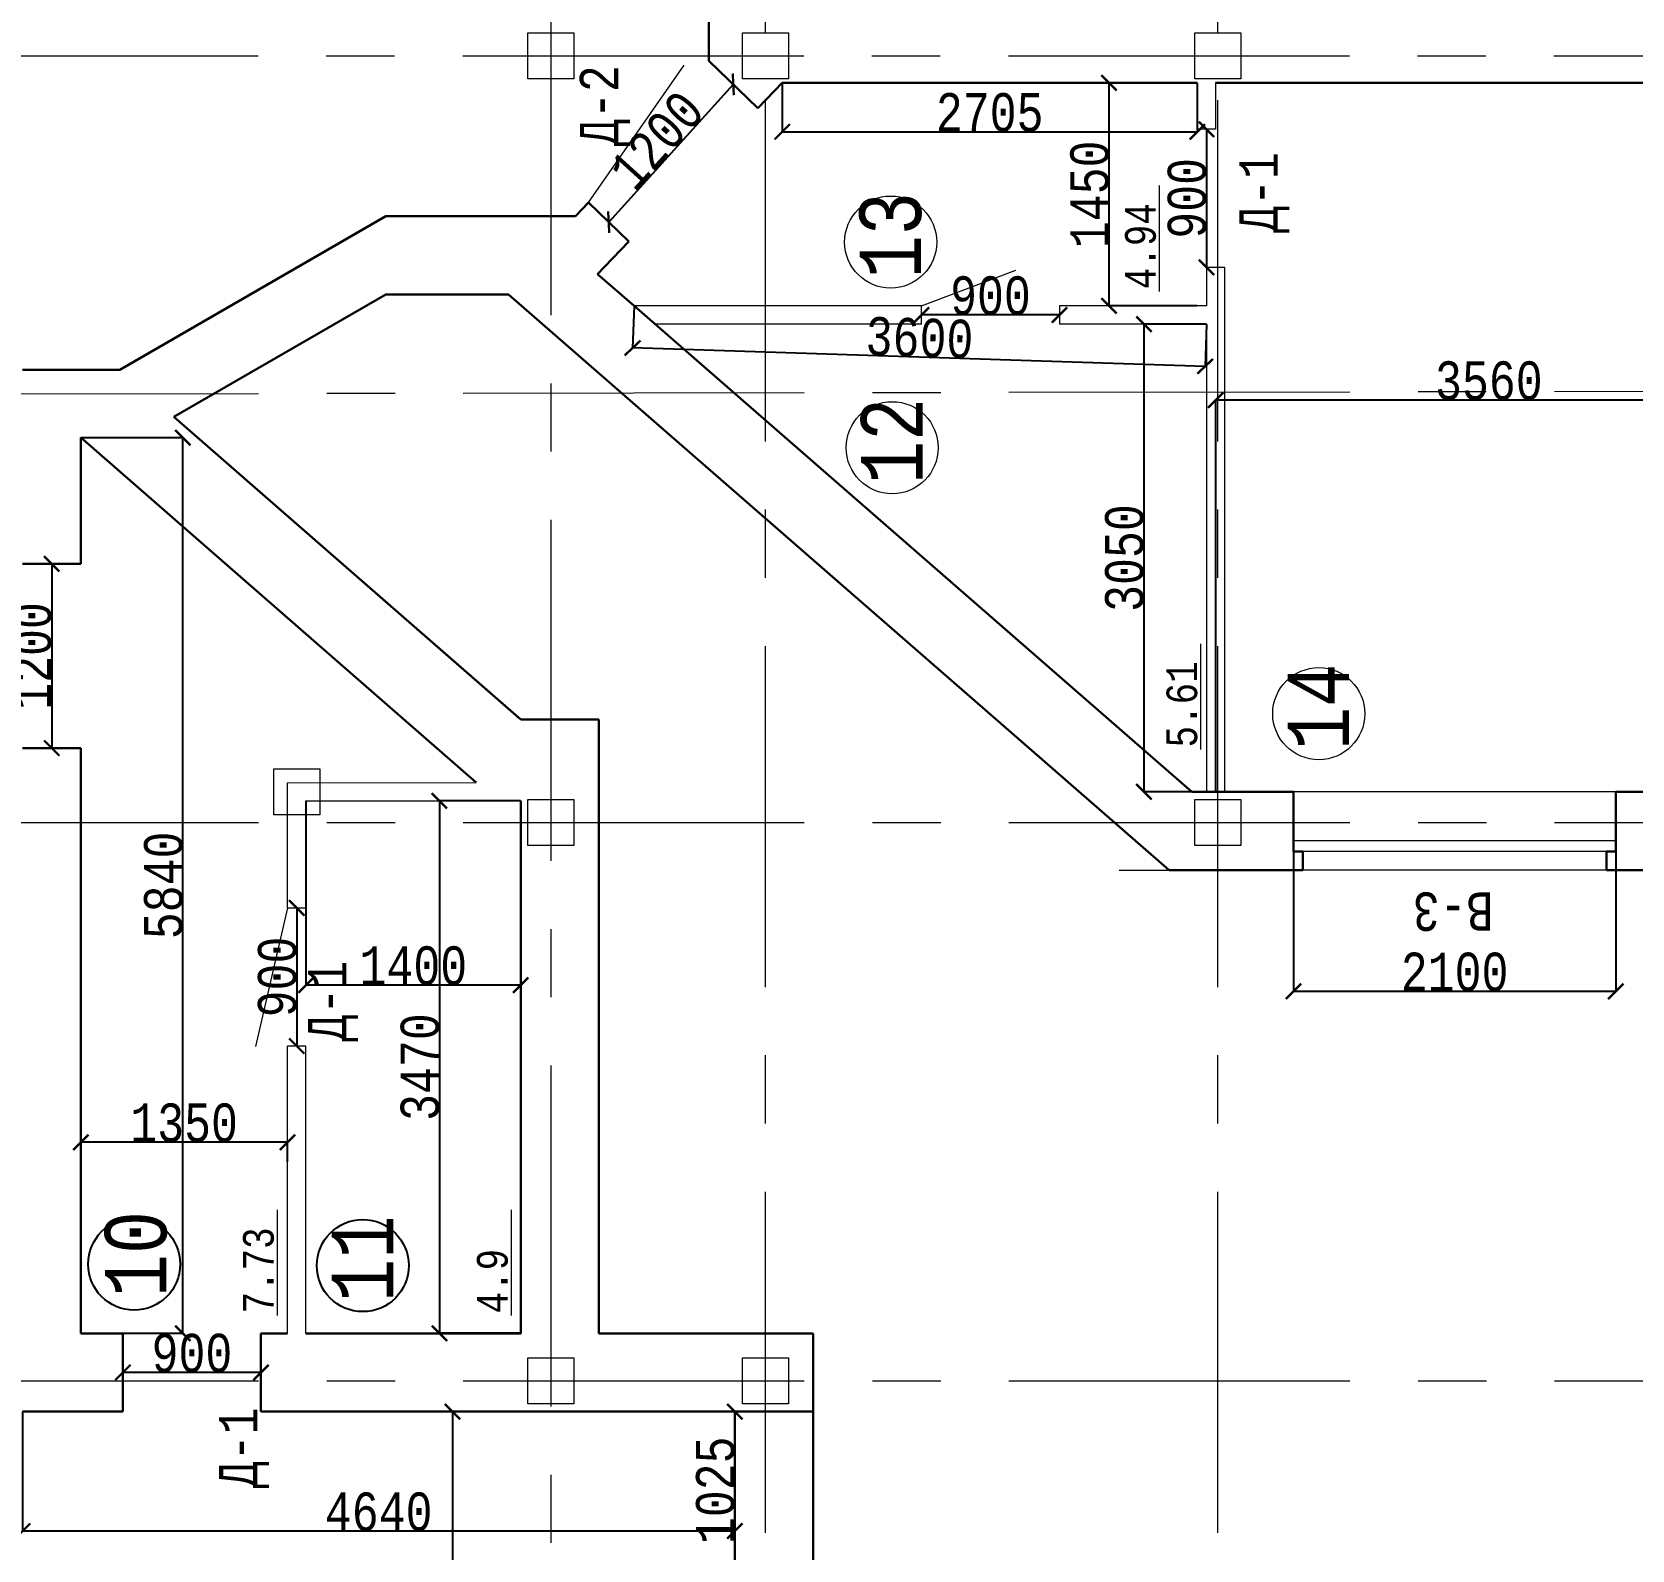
# Model space of a CAD drawing. Header units: millimetres. Extents: x -689206 to 4969298, y -1019800 to 703299.
# Drawn here: x -394218 to -383791, y -451595 to -441703 of the extents above; entities that cross this region are included whole.
import ezdxf

# ---------------------------------------------------------------- set-up
doc = ezdxf.new("R2010")
doc.units = ezdxf.units.MM
doc.linetypes.add('осеваяX2', pattern=[101.6, 63.5, -12.7, 12.7, -12.7])
for name, color, linetype, lineweight in [('несущие', 7, 'Continuous', 30), ('ПЕРЕГОРОДКИ', 252, 'Continuous', 9), ('РАЗМЕРЫ', 7, 'Continuous', 9), ('стены', 7, 'Continuous', 20)]:
    doc.layers.add(name, color=color, linetype=linetype, lineweight=lineweight)
doc.layers.add('четотам', color=7, linetype='Continuous')
doc.styles.add('Аннотативный', font='isocteur.ttf', dxfattribs={"width": 0.7, "height": 250})
doc.dimstyles.new('Аннотативный', dxfattribs={"dimscale": 0, "dimtxt": 250, "dimasz": 100, "dimexe": 1.25, "dimexo": 0.625, "dimtad": 1, "dimdec": 0, "dimtxsty": 'Аннотативный', "dimblk": 'ARCHTICK', "dimcen": 2.5, "dimadec": 0, "dimazin": 0, "dimtfac": 1, "dimtdec": 0, "dimtmove": 0, "dimatfit": 3, "dimfxl": 1, "dimarcsym": 0})

# ---------------------------------------------------------------- blocks, each defined once
blk = doc.blocks.new('_ArchTick')
at = {"color": 0, "linetype": 'ByBlock', "const_width": 0.15}
blk.add_lwpolyline([(-0.5, -0.5), (0.5, 0.5)], dxfattribs=at)
blk = doc.blocks.new('*D3849')
at = {"layer": 'Defpoints', "color": 0, "lineweight": 30, "transparency": 16777216}
for p in [(-386504, -444102), (-386504, -446654), (-382944, -446654)]:
    blk.add_point(p, dxfattribs=at)
at = {"layer": 'стены', "color": 0, "lineweight": -2, "transparency": 16777216}
for p, q in [((-386504, -446653), (-386504, -444101)), ((-382944, -444102), (-386504, -444102)), ((-382944, -446653), (-382944, -444101))]:
    blk.add_line(p, q, dxfattribs=at)
at = {"layer": 'стены', "color": 0, "lineweight": -2, "transparency": 16777216, "xscale": 100, "yscale": 100, "zscale": 100, "rotation": 180}
blk.add_blockref('_ArchTick', (-386504, -444102), dxfattribs=at)
at = {"layer": 'стены', "color": 0, "lineweight": -2, "transparency": 16777216, "xscale": 100, "yscale": 100, "zscale": 100}
blk.add_blockref('_ArchTick', (-382944, -444102), dxfattribs=at)
at = {"layer": 'стены', "color": 0, "lineweight": 5, "transparency": 16777216, "insert": (-384724, -443976), "char_height": 250, "attachment_point": 5, "style": 'Аннотативный'}
blk.add_mtext('3560', dxfattribs=at)
blk = doc.blocks.new('*D3810')
at = {"layer": 'Defpoints', "color": 0, "lineweight": 30, "transparency": 16777216}
for p in [(-388422, -443547), (-388422, -443547), (-387522, -443547)]:
    blk.add_point(p, dxfattribs=at)
at = {"layer": 'стены', "color": 0, "lineweight": -2, "transparency": 16777216}
for p, q in [((-388422, -443547), (-388422, -443546)), ((-387522, -443547), (-388422, -443547)), ((-387522, -443547), (-387522, -443546))]:
    blk.add_line(p, q, dxfattribs=at)
at = {"layer": 'стены', "color": 0, "lineweight": -2, "transparency": 16777216, "xscale": 100, "yscale": 100, "zscale": 100, "rotation": 180}
blk.add_blockref('_ArchTick', (-388422, -443547), dxfattribs=at)
at = {"layer": 'стены', "color": 0, "lineweight": -2, "transparency": 16777216, "xscale": 100, "yscale": 100, "zscale": 100}
blk.add_blockref('_ArchTick', (-387522, -443547), dxfattribs=at)
at = {"layer": 'стены', "color": 0, "lineweight": 5, "transparency": 16777216, "insert": (-387972, -443422), "char_height": 250, "attachment_point": 5, "style": 'Аннотативный'}
blk.add_mtext('900', dxfattribs=at)
blk = doc.blocks.new('*D3812')
at = {"layer": 'Defpoints', "color": 0, "lineweight": 30, "transparency": 16777216}
for p in [(-386564, -442337), (-386564, -443237), (-386564, -443237)]:
    blk.add_point(p, dxfattribs=at)
at = {"layer": 'стены', "color": 0, "lineweight": -2, "transparency": 16777216}
for p, q in [((-386565, -442337), (-386566, -442337)), ((-386564, -442337), (-386564, -443237)), ((-386565, -443237), (-386566, -443237))]:
    blk.add_line(p, q, dxfattribs=at)
at = {"layer": 'стены', "color": 0, "lineweight": -2, "transparency": 16777216, "xscale": 100, "yscale": 100, "zscale": 100}
for p, rotation in [((-386564, -442337), 90), ((-386564, -443237), 270)]:
    blk.add_blockref('_ArchTick', p, dxfattribs=dict(at, rotation=rotation))
at = {"layer": 'стены', "color": 0, "transparency": 16777216, "insert": (-386690, -442787), "char_height": 250, "attachment_point": 5, "rotation": 90, "style": 'Аннотативный'}
blk.add_mtext('900', dxfattribs=at)
blk = doc.blocks.new('*D3858')
at = {"layer": 'Defpoints', "color": 0, "lineweight": 30, "transparency": 16777216}
for p in [(-386564, -443607), (-386972, -446654), (-386564, -446654)]:
    blk.add_point(p, dxfattribs=at)
at = {"layer": 'ПЕРЕГОРОДКИ', "color": 0, "lineweight": -2, "transparency": 16777216}
for p, q in [((-386565, -443607), (-386973, -443607)), ((-386972, -443607), (-386972, -446654)), ((-386565, -446654), (-386973, -446654))]:
    blk.add_line(p, q, dxfattribs=at)
at = {"layer": 'ПЕРЕГОРОДКИ', "color": 0, "lineweight": -2, "transparency": 16777216, "xscale": 100, "yscale": 100, "zscale": 100}
for p, rotation in [((-386972, -443607), 90), ((-386972, -446654), 270)]:
    blk.add_blockref('_ArchTick', p, dxfattribs=dict(at, rotation=rotation))
at = {"layer": 'ПЕРЕГОРОДКИ', "color": 0, "lineweight": 5, "transparency": 16777216, "insert": (-387098, -445131), "char_height": 250, "attachment_point": 5, "rotation": 90, "style": 'Аннотативный'}
blk.add_mtext('3050', dxfattribs=at)
blk = doc.blocks.new('*D3895')
at = {"layer": 'Defpoints', "color": 0, "lineweight": 30, "transparency": 16777216}
for p in [(-390295, -443487), (-386564, -443607), (-390304, -443762)]:
    blk.add_point(p, dxfattribs=at)
at = {"layer": 'ПЕРЕГОРОДКИ', "color": 0, "lineweight": -2, "transparency": 16777216}
for p, q in [((-390295, -443488), (-390304, -443763)), ((-386564, -443608), (-386573, -443883)), ((-386573, -443882), (-390304, -443762))]:
    blk.add_line(p, q, dxfattribs=at)
at = {"layer": 'ПЕРЕГОРОДКИ', "color": 0, "lineweight": -2, "transparency": 16777216, "xscale": 100, "yscale": 100, "zscale": 100}
for p, rotation in [((-390304, -443762), 178.1575405511621), ((-386573, -443882), 358.1575405511621)]:
    blk.add_blockref('_ArchTick', p, dxfattribs=dict(at, rotation=rotation))
at = {"layer": 'ПЕРЕГОРОДКИ', "color": 0, "lineweight": 5, "transparency": 16777216, "insert": (-388434, -443696), "char_height": 250, "attachment_point": 5, "rotation": 358.1575, "style": 'Аннотативный'}
blk.add_mtext('3600', dxfattribs=at)
blk = doc.blocks.new('*D3884')
at = {"layer": 'Defpoints', "color": 0, "linetype": 'ByBlock', "lineweight": 30, "transparency": 16777216}
for p in [(-394280, -450693), (-389638, -450693), (-394280, -451472)]:
    blk.add_point(p, dxfattribs=at)
at = {"layer": 'ПЕРЕГОРОДКИ', "color": 0, "linetype": 'ByBlock', "lineweight": -2, "transparency": 16777216}
for p, q in [((-394280, -450694), (-394280, -451474)), ((-389638, -450694), (-389638, -451474)), ((-389638, -451472), (-394280, -451472))]:
    blk.add_line(p, q, dxfattribs=at)
at = {"layer": 'ПЕРЕГОРОДКИ', "color": 0, "linetype": 'ByBlock', "lineweight": -2, "transparency": 16777216, "xscale": 100, "yscale": 100, "zscale": 100, "rotation": 180}
blk.add_blockref('_ArchTick', (-394280, -451472), dxfattribs=at)
at = {"layer": 'ПЕРЕГОРОДКИ', "color": 0, "linetype": 'ByBlock', "lineweight": -2, "transparency": 16777216, "xscale": 100, "yscale": 100, "zscale": 100}
blk.add_blockref('_ArchTick', (-389638, -451472), dxfattribs=at)
at = {"layer": 'ПЕРЕГОРОДКИ', "color": 0, "linetype": 'ByBlock', "lineweight": 5, "transparency": 16777216, "insert": (-391959, -451347), "char_height": 250, "attachment_point": 5, "style": 'Аннотативный'}
blk.add_mtext('4640', dxfattribs=at)
blk = doc.blocks.new('*D3885')
at = {"layer": 'Defpoints', "color": 0, "linetype": 'ByBlock', "lineweight": 30, "transparency": 16777216}
for p in [(-389638, -450693), (-391478, -454693), (-389638, -454693)]:
    blk.add_point(p, dxfattribs=at)
at = {"layer": 'ПЕРЕГОРОДКИ', "color": 0, "linetype": 'ByBlock', "lineweight": -2, "transparency": 16777216}
for p, q in [((-389639, -450693), (-391479, -450693)), ((-391478, -450693), (-391478, -454693)), ((-389639, -454693), (-391479, -454693))]:
    blk.add_line(p, q, dxfattribs=at)
at = {"layer": 'ПЕРЕГОРОДКИ', "color": 0, "linetype": 'ByBlock', "lineweight": -2, "transparency": 16777216, "xscale": 100, "yscale": 100, "zscale": 100}
for p, rotation in [((-391478, -450693), 90), ((-391478, -454693), 270)]:
    blk.add_blockref('_ArchTick', p, dxfattribs=dict(at, rotation=rotation))
at = {"layer": 'ПЕРЕГОРОДКИ', "color": 0, "linetype": 'ByBlock', "lineweight": 5, "transparency": 16777216, "insert": (-391604, -452693), "char_height": 250, "attachment_point": 5, "rotation": 90, "style": 'Аннотативный'}
blk.add_mtext('4000', dxfattribs=at)
blk = doc.blocks.new('*D3866')
at = {"layer": 'Defpoints', "color": 0, "linetype": 'ByBlock', "lineweight": 30, "transparency": 16777216}
for p in [(-385997, -446654), (-383897, -446654), (-385997, -447955)]:
    blk.add_point(p, dxfattribs=at)
at = {"layer": 'РАЗМЕРЫ', "color": 0, "linetype": 'ByBlock', "lineweight": -2, "transparency": 16777216}
for p, q in [((-385997, -446655), (-385997, -447956)), ((-383897, -446655), (-383897, -447956)), ((-383897, -447955), (-385997, -447955))]:
    blk.add_line(p, q, dxfattribs=at)
at = {"layer": 'РАЗМЕРЫ', "color": 0, "linetype": 'ByBlock', "lineweight": -2, "transparency": 16777216, "xscale": 100, "yscale": 100, "zscale": 100, "rotation": 180}
blk.add_blockref('_ArchTick', (-385997, -447955), dxfattribs=at)
at = {"layer": 'РАЗМЕРЫ', "color": 0, "linetype": 'ByBlock', "lineweight": -2, "transparency": 16777216, "xscale": 100, "yscale": 100, "zscale": 100}
blk.add_blockref('_ArchTick', (-383897, -447955), dxfattribs=at)
at = {"layer": 'РАЗМЕРЫ', "color": 0, "linetype": 'ByBlock', "lineweight": 5, "transparency": 16777216, "insert": (-384947, -447829), "char_height": 250, "attachment_point": 5, "style": 'Аннотативный'}
blk.add_mtext('2100', dxfattribs=at)
blk = doc.blocks.new('*D3901')
at = {"layer": 'Defpoints', "color": 0, "linetype": 'ByBlock', "lineweight": 30, "transparency": 16777216}
for p in [(-391033, -446713), (-391563, -450183), (-391033, -450183)]:
    blk.add_point(p, dxfattribs=at)
at = {"layer": 'РАЗМЕРЫ', "color": 0, "linetype": 'ByBlock', "lineweight": -2, "transparency": 16777216}
for p, q in [((-391034, -446713), (-391565, -446713)), ((-391563, -446713), (-391563, -450183)), ((-391034, -450183), (-391565, -450183))]:
    blk.add_line(p, q, dxfattribs=at)
at = {"layer": 'РАЗМЕРЫ', "color": 0, "linetype": 'ByBlock', "lineweight": -2, "transparency": 16777216, "xscale": 100, "yscale": 100, "zscale": 100}
for p, rotation in [((-391563, -446713), 90), ((-391563, -450183), 270)]:
    blk.add_blockref('_ArchTick', p, dxfattribs=dict(at, rotation=rotation))
at = {"layer": 'РАЗМЕРЫ', "color": 0, "linetype": 'ByBlock', "lineweight": 5, "transparency": 16777216, "insert": (-391689, -448448), "char_height": 250, "attachment_point": 5, "rotation": 90, "style": 'Аннотативный'}
blk.add_mtext('3470', dxfattribs=at)
blk = doc.blocks.new('*D3906')
at = {"layer": 'Defpoints', "color": 0, "linetype": 'ByBlock', "lineweight": 30, "transparency": 16777216}
for p in [(-393900, -444346), (-393235, -444346), (-393900, -450183)]:
    blk.add_point(p, dxfattribs=at)
at = {"layer": 'РАЗМЕРЫ', "color": 0, "linetype": 'ByBlock', "lineweight": -2, "transparency": 16777216}
for p, q in [((-393900, -444346), (-393234, -444346)), ((-393235, -450183), (-393235, -444346)), ((-393900, -450183), (-393234, -450183))]:
    blk.add_line(p, q, dxfattribs=at)
at = {"layer": 'РАЗМЕРЫ', "color": 0, "linetype": 'ByBlock', "lineweight": -2, "transparency": 16777216, "xscale": 100, "yscale": 100, "zscale": 100}
for p, rotation in [((-393235, -444346), 90), ((-393235, -450183), 270)]:
    blk.add_blockref('_ArchTick', p, dxfattribs=dict(at, rotation=rotation))
at = {"layer": 'РАЗМЕРЫ', "color": 0, "linetype": 'ByBlock', "lineweight": 5, "transparency": 16777216, "insert": (-393361, -447264), "char_height": 250, "attachment_point": 5, "rotation": 90, "style": 'Аннотативный'}
blk.add_mtext('5840', dxfattribs=at)
blk = doc.blocks.new('*D3907')
at = {"layer": 'Defpoints', "color": 0, "linetype": 'ByBlock', "lineweight": 30, "transparency": 16777216}
for p in [(-393900, -448938), (-393900, -449067), (-392553, -449067)]:
    blk.add_point(p, dxfattribs=at)
at = {"layer": 'РАЗМЕРЫ', "color": 0, "linetype": 'ByBlock', "lineweight": -2, "transparency": 16777216}
for p, q in [((-393900, -449066), (-393900, -448937)), ((-392553, -448938), (-393900, -448938)), ((-392553, -449066), (-392553, -448937))]:
    blk.add_line(p, q, dxfattribs=at)
at = {"layer": 'РАЗМЕРЫ', "color": 0, "linetype": 'ByBlock', "lineweight": -2, "transparency": 16777216, "xscale": 100, "yscale": 100, "zscale": 100, "rotation": 180}
blk.add_blockref('_ArchTick', (-393900, -448938), dxfattribs=at)
at = {"layer": 'РАЗМЕРЫ', "color": 0, "linetype": 'ByBlock', "lineweight": -2, "transparency": 16777216, "xscale": 100, "yscale": 100, "zscale": 100}
blk.add_blockref('_ArchTick', (-392553, -448938), dxfattribs=at)
at = {"layer": 'РАЗМЕРЫ', "color": 0, "linetype": 'ByBlock', "lineweight": 5, "transparency": 16777216, "insert": (-393227, -448812), "char_height": 250, "attachment_point": 5, "style": 'Аннотативный'}
blk.add_mtext('1350', dxfattribs=at)
blk = doc.blocks.new('*D3934')
at = {"layer": 'Defpoints', "color": 0, "linetype": 'ByBlock', "lineweight": 30, "transparency": 16777216}
for p in [(-389648, -442044), (-390460, -442942), (-390460, -442942)]:
    blk.add_point(p, dxfattribs=at)
at = {"layer": 'РАЗМЕРЫ', "color": 0, "linetype": 'ByBlock', "lineweight": -2, "transparency": 16777216}
for p, q in [((-389648, -442044), (-390460, -442942)), ((-389648, -442045), (-389647, -442045)), ((-390460, -442941), (-390461, -442941))]:
    blk.add_line(p, q, dxfattribs=at)
at = {"layer": 'РАЗМЕРЫ', "color": 0, "linetype": 'ByBlock', "lineweight": -2, "transparency": 16777216, "xscale": 100, "yscale": 100, "zscale": 100}
for p, rotation in [((-389648, -442044), 47.88044566210075), ((-390460, -442942), 227.8804456621008)]:
    blk.add_blockref('_ArchTick', p, dxfattribs=dict(at, rotation=rotation))
at = {"layer": 'РАЗМЕРЫ', "color": 0, "linetype": 'ByBlock', "lineweight": 5, "transparency": 16777216, "insert": (-390147, -442409), "char_height": 250, "attachment_point": 5, "rotation": 47.8804, "style": 'Аннотативный'}
blk.add_mtext('1200', dxfattribs=at)
blk = doc.blocks.new('*D3937')
at = {"layer": 'Defpoints', "color": 0, "linetype": 'ByBlock', "lineweight": 30, "transparency": 16777216}
for p in [(-394090, -445169), (-394090, -446369), (-394090, -446369)]:
    blk.add_point(p, dxfattribs=at)
at = {"layer": 'РАЗМЕРЫ', "color": 0, "linetype": 'ByBlock', "lineweight": -2, "transparency": 16777216}
for p, q in [((-394091, -445169), (-394092, -445169)), ((-394090, -445169), (-394090, -446369)), ((-394091, -446369), (-394092, -446369))]:
    blk.add_line(p, q, dxfattribs=at)
at = {"layer": 'РАЗМЕРЫ', "color": 0, "linetype": 'ByBlock', "lineweight": -2, "transparency": 16777216, "xscale": 100, "yscale": 100, "zscale": 100}
for p, rotation in [((-394090, -445169), 90), ((-394090, -446369), 270)]:
    blk.add_blockref('_ArchTick', p, dxfattribs=dict(at, rotation=rotation))
at = {"layer": 'РАЗМЕРЫ', "color": 0, "linetype": 'ByBlock', "lineweight": 5, "transparency": 16777216, "insert": (-394216, -445769), "char_height": 250, "attachment_point": 5, "rotation": 90, "style": 'Аннотативный'}
blk.add_mtext('1200', dxfattribs=at)
blk = doc.blocks.new('*D3975')
at = {"layer": 'Defpoints', "color": 0, "linetype": 'ByBlock', "lineweight": 30, "transparency": 16777216}
for p in [(-392433, -446713), (-391033, -446713), (-392433, -447914)]:
    blk.add_point(p, dxfattribs=at)
at = {"layer": 'РАЗМЕРЫ', "color": 0, "linetype": 'ByBlock', "lineweight": -2, "transparency": 16777216}
for p, q in [((-392433, -446714), (-392433, -447915)), ((-391033, -446714), (-391033, -447915)), ((-391033, -447914), (-392433, -447914))]:
    blk.add_line(p, q, dxfattribs=at)
at = {"layer": 'РАЗМЕРЫ', "color": 0, "linetype": 'ByBlock', "lineweight": -2, "transparency": 16777216, "xscale": 100, "yscale": 100, "zscale": 100, "rotation": 180}
blk.add_blockref('_ArchTick', (-392433, -447914), dxfattribs=at)
at = {"layer": 'РАЗМЕРЫ', "color": 0, "linetype": 'ByBlock', "lineweight": -2, "transparency": 16777216, "xscale": 100, "yscale": 100, "zscale": 100}
blk.add_blockref('_ArchTick', (-391033, -447914), dxfattribs=at)
at = {"layer": 'РАЗМЕРЫ', "color": 0, "linetype": 'ByBlock', "lineweight": 5, "transparency": 16777216, "insert": (-391733, -447788), "char_height": 250, "attachment_point": 5, "style": 'Аннотативный'}
blk.add_mtext('1400', dxfattribs=at)
blk = doc.blocks.new('*D3976')
at = {"layer": 'Defpoints', "color": 0, "linetype": 'ByBlock', "lineweight": 30, "transparency": 16777216}
for p in [(-392490, -447411), (-392493, -448311), (-392493, -448311)]:
    blk.add_point(p, dxfattribs=at)
at = {"layer": 'РАЗМЕРЫ', "color": 0, "linetype": 'ByBlock', "lineweight": -2, "transparency": 16777216}
for p, q in [((-392491, -447411), (-392494, -447411)), ((-392493, -447411), (-392493, -448311)), ((-392494, -448311), (-392494, -448311))]:
    blk.add_line(p, q, dxfattribs=at)
at = {"layer": 'РАЗМЕРЫ', "color": 0, "linetype": 'ByBlock', "lineweight": -2, "transparency": 16777216, "xscale": 100, "yscale": 100, "zscale": 100}
for p, rotation in [((-392493, -447411), 90), ((-392493, -448311), 270)]:
    blk.add_blockref('_ArchTick', p, dxfattribs=dict(at, rotation=rotation))
at = {"layer": 'РАЗМЕРЫ', "color": 0, "linetype": 'ByBlock', "lineweight": 5, "transparency": 16777216, "insert": (-392619, -447861), "char_height": 250, "attachment_point": 5, "rotation": 90, "style": 'Аннотативный'}
blk.add_mtext('900', dxfattribs=at)
blk = doc.blocks.new('*D3979')
at = {"layer": 'Defpoints', "color": 0, "linetype": 'ByBlock', "lineweight": 30, "transparency": 16777216}
for p in [(-393626, -450438), (-393626, -450438), (-392726, -450438)]:
    blk.add_point(p, dxfattribs=at)
at = {"layer": 'РАЗМЕРЫ', "color": 0, "linetype": 'ByBlock', "lineweight": -2, "transparency": 16777216}
for p, q in [((-393626, -450438), (-393626, -450437)), ((-392726, -450438), (-393626, -450438)), ((-392726, -450438), (-392726, -450437))]:
    blk.add_line(p, q, dxfattribs=at)
at = {"layer": 'РАЗМЕРЫ', "color": 0, "linetype": 'ByBlock', "lineweight": -2, "transparency": 16777216, "xscale": 100, "yscale": 100, "zscale": 100, "rotation": 180}
blk.add_blockref('_ArchTick', (-393626, -450438), dxfattribs=at)
at = {"layer": 'РАЗМЕРЫ', "color": 0, "linetype": 'ByBlock', "lineweight": -2, "transparency": 16777216, "xscale": 100, "yscale": 100, "zscale": 100}
blk.add_blockref('_ArchTick', (-392726, -450438), dxfattribs=at)
at = {"layer": 'РАЗМЕРЫ', "color": 0, "linetype": 'ByBlock', "lineweight": 5, "transparency": 16777216, "insert": (-393176, -450313), "char_height": 250, "attachment_point": 5, "style": 'Аннотативный'}
blk.add_mtext('900', dxfattribs=at)
blk = doc.blocks.new('*D3981')
at = {"layer": 'Defpoints', "color": 0, "linetype": 'ByBlock', "lineweight": 30, "transparency": 16777216}
for p in [(-389329, -442034), (-386624, -442034), (-386624, -442353)]:
    blk.add_point(p, dxfattribs=at)
at = {"layer": 'РАЗМЕРЫ', "color": 0, "linetype": 'ByBlock', "lineweight": -2, "transparency": 16777216}
for p, q in [((-389329, -442034), (-389329, -442355)), ((-386624, -442034), (-386624, -442355)), ((-389329, -442353), (-386624, -442353))]:
    blk.add_line(p, q, dxfattribs=at)
at = {"layer": 'РАЗМЕРЫ', "color": 0, "linetype": 'ByBlock', "lineweight": -2, "transparency": 16777216, "xscale": 100, "yscale": 100, "zscale": 100, "rotation": 180}
blk.add_blockref('_ArchTick', (-389329, -442353), dxfattribs=at)
at = {"layer": 'РАЗМЕРЫ', "color": 0, "linetype": 'ByBlock', "lineweight": -2, "transparency": 16777216, "xscale": 100, "yscale": 100, "zscale": 100}
blk.add_blockref('_ArchTick', (-386624, -442353), dxfattribs=at)
at = {"layer": 'РАЗМЕРЫ', "color": 0, "linetype": 'ByBlock', "lineweight": 5, "transparency": 16777216, "insert": (-387977, -442228), "char_height": 250, "attachment_point": 5, "style": 'Аннотативный'}
blk.add_mtext('2705', dxfattribs=at)
blk = doc.blocks.new('*D3982')
at = {"layer": 'Defpoints', "color": 0, "linetype": 'ByBlock', "lineweight": 30, "transparency": 16777216}
for p in [(-386624, -442034), (-387200, -443487), (-386624, -443487)]:
    blk.add_point(p, dxfattribs=at)
at = {"layer": 'РАЗМЕРЫ', "color": 0, "linetype": 'ByBlock', "lineweight": -2, "transparency": 16777216}
for p, q in [((-386625, -442034), (-387201, -442034)), ((-387200, -442034), (-387200, -443487)), ((-386625, -443487), (-387201, -443487))]:
    blk.add_line(p, q, dxfattribs=at)
at = {"layer": 'РАЗМЕРЫ', "color": 0, "linetype": 'ByBlock', "lineweight": -2, "transparency": 16777216, "xscale": 100, "yscale": 100, "zscale": 100}
for p, rotation in [((-387200, -442034), 90), ((-387200, -443487), 270)]:
    blk.add_blockref('_ArchTick', p, dxfattribs=dict(at, rotation=rotation))
at = {"layer": 'РАЗМЕРЫ', "color": 0, "linetype": 'ByBlock', "lineweight": 5, "transparency": 16777216, "insert": (-387325, -442761), "char_height": 250, "attachment_point": 5, "rotation": 90, "style": 'Аннотативный'}
blk.add_mtext('1450', dxfattribs=at)
blk = doc.blocks.new('*D4011')
at = {"layer": 'Defpoints', "color": 0, "lineweight": 30, "ltscale": 35, "transparency": 16777216}
for p in [(-389638, -450693), (-389638, -450693), (-389638, -451718)]:
    blk.add_point(p, dxfattribs=at)
at = {"layer": 'РАЗМЕРЫ', "color": 0, "lineweight": -2, "ltscale": 35, "transparency": 16777216}
for p, q in [((-389639, -450693), (-389640, -450693)), ((-389638, -451718), (-389638, -450693)), ((-389639, -451718), (-389640, -451718))]:
    blk.add_line(p, q, dxfattribs=at)
at = {"layer": 'РАЗМЕРЫ', "color": 0, "lineweight": -2, "ltscale": 35, "transparency": 16777216, "xscale": 100, "yscale": 100, "zscale": 100}
for p, rotation in [((-389638, -450693), 90), ((-389638, -451718), 270)]:
    blk.add_blockref('_ArchTick', p, dxfattribs=dict(at, rotation=rotation))
at = {"layer": 'РАЗМЕРЫ', "color": 0, "lineweight": 30, "ltscale": 35, "transparency": 16777216, "insert": (-389764, -451206), "char_height": 250, "attachment_point": 5, "rotation": 90, "style": 'Аннотативный'}
blk.add_mtext('1025', dxfattribs=at)

msp = doc.modelspace()

# ---------------------------------------------------------------- linework, layer by layer
at = {"layer": 'несущие', "color": 0}
for p, q in [((-385996.5, -446653.9), (-386624.4, -446653.9)), ((-383896.5, -446653.9), (-382943.9, -446653.9))]:
    msp.add_line(p, q, dxfattribs=at)
at = {"layer": 'несущие', "color": 18, "linetype": 'ByBlock', "lineweight": 30, "true_color": 0x000000}
for p, q in [((-385996.5, -447043.9), (-385996.5, -446653.9)), ((-383896.5, -446653.9), (-383896.5, -447043.9)), ((-385996.5, -447043.9), (-385936.5, -447043.9)), ((-385936.5, -447043.9), (-385936.5, -447163.9)), ((-383896.5, -447043.9), (-383956.5, -447043.9)), ((-383956.5, -447043.9), (-383956.5, -447163.9))]:
    msp.add_line(p, q, dxfattribs=at)
at = {"layer": 'несущие', "color": 18, "linetype": 'ByBlock', "lineweight": 9, "true_color": 0x000000}
for p, q in [((-383896.5, -446653.9), (-385996.5, -446653.9)), ((-383896.5, -446973.9), (-385996.5, -446973.9)), ((-383956.5, -447043.9), (-385936.5, -447043.9))]:
    msp.add_line(p, q, dxfattribs=at)
at = {"layer": 'несущие', "color": 18, "linetype": 'ByBlock', "lineweight": 13, "true_color": 0x000000}
msp.add_line((-383896.5, -447043.9), (-383896.5, -446973.9), dxfattribs=at)
at = {"layer": 'ПЕРЕГОРОДКИ', "color": 0}
for p, q in [((-386444.4, -443237.1), (-386564.4, -443237.1)), ((-386504.4, -446653.9), (-386444.4, -446653.9))]:
    msp.add_line(p, q, dxfattribs=at)
at = {"layer": 'ПЕРЕГОРОДКИ', "color": 0, "lineweight": 13}
for p, q in [((-386564.4, -443237.1), (-386564.4, -443487.2)), ((-386444.4, -446653.9), (-386444.4, -443237.1)), ((-386564.4, -443607.2), (-386564.4, -446653.9))]:
    msp.add_line(p, q, dxfattribs=at)
at = {"layer": 'РАЗМЕРЫ', "linetype": 'осеваяX2', "lineweight": 5, "ltscale": 35}
for p, q in [((-390837.7, -398653.9), (-390837.7, -465706.6)), ((-419859.4, -441857.8), (-370018.1, -441857.8)), ((-419855.8, -444101.8), (-370018.1, -444021.8)), ((-419855.8, -450493.2), (-370018.1, -450493.2))]:
    msp.add_line(p, q, dxfattribs=at)
at = {"layer": 'РАЗМЕРЫ', "linetype": 'ByBlock', "lineweight": 30}
for p, q in [((-389808.4, -441889.9), (-389808.4, -441534.9)), ((-389808.4, -441889.9), (-389488.4, -442198.9)), ((-389488.4, -442198.9), (-389328.9, -442033.9)), ((-390677.1, -442903.9), (-390591.2, -442815)), ((-390591.2, -442815), (-390328.5, -443068.8)), ((-390487.1, -443233), (-390328.5, -443068.8)), ((-390487.1, -443233), (-390532.6, -443280.1)), ((-393645.4, -443903.9), (-394280.4, -443903.9)), ((-394280.4, -445168.9), (-393900.4, -445168.9)), ((-393900.4, -446368.9), (-394280.4, -446368.9)), ((-393626.2, -450693.2), (-393626.2, -450183.2)), ((-392553.2, -450183.2), (-392726.2, -450183.2)), ((-392726.2, -450183.2), (-392726.2, -450693.2))]:
    msp.add_line(p, q, dxfattribs=at)
at = {"layer": 'РАЗМЕРЫ', "linetype": 'ByBlock', "lineweight": 9, "ltscale": 35}
msp.add_line((-389808.4, -441869.8), (-389808.4, -441889.9), dxfattribs=at)
at = {"layer": 'РАЗМЕРЫ', "linetype": 'ByBlock', "lineweight": 9}
for p, q in [((-390591.2, -442815), (-389967.2, -441919.7)), ((-392553.2, -447411.4), (-392761, -448314.4))]:
    msp.add_line(p, q, dxfattribs=at)
at = {"layer": 'РАЗМЕРЫ', "lineweight": 5}
for p, q in [((-386870.6, -443393.4), (-386870.6, -442704.1)), ((-386600.8, -446379.4), (-386600.8, -445690.2))]:
    msp.add_line(p, q, dxfattribs=at)
at = {"layer": 'РАЗМЕРЫ', "linetype": 'ByBlock', "lineweight": 20}
for p, q in [((-392553.2, -446595.9), (-391323.8, -446593.9)), ((-392553.2, -447411.4), (-392553.2, -446595.9)), ((-392433.2, -447411.4), (-392433.2, -446713.2)), ((-392433.2, -446713.2), (-391033.2, -446713.2)), ((-392553.2, -447411.4), (-392553.2, -446886.7)), ((-392433.2, -447411.4), (-392433.2, -446886.7)), ((-392553.2, -447411.4), (-392433.2, -447411.4)), ((-392553.2, -450183.2), (-392553.2, -448311.4)), ((-392553.2, -450183.2), (-392553.2, -448311.4)), ((-392433.2, -448311.4), (-392553.2, -448311.4)), ((-392433.2, -450183.2), (-392433.2, -448311.4)), ((-392433.2, -450183.2), (-392433.2, -448311.4)), ((-391033.2, -450183.2), (-392433.2, -450183.2))]:
    msp.add_line(p, q, dxfattribs=at)
at = {"layer": 'РАЗМЕРЫ'}
for p, q in [((-392618.8, -450068), (-392618.8, -449378.7)), ((-391094.3, -450068), (-391094.3, -449378.7))]:
    msp.add_line(p, q, dxfattribs=at)
at = {"layer": 'РАЗМЕРЫ', "color": 1, "lineweight": 30, "ltscale": 35}
msp.add_line((-389638.4, -450693.2), (-389128.4, -450693.2), dxfattribs=at)
at = {"layer": 'стены', "linetype": 'осеваяX2', "lineweight": 5, "ltscale": 35}
for p, q in [((-389438.4, -465706.6), (-389438.4, -398653.9)), ((-386490.4, -465706.6), (-386490.4, -398653.9)), ((-419855.8, -446853.9), (-370018.1, -446853.9))]:
    msp.add_line(p, q, dxfattribs=at)
at = {"layer": 'стены', "lineweight": 30}
for p, q in [((-386624.4, -442033.9), (-389328.9, -442033.9)), ((-386238.4, -442033.9), (-386504.4, -442033.9)), ((-386238.4, -442033.9), (-382943.9, -442033.9)), ((-390677.1, -442903.9), (-390591.2, -442815)), ((-393645.4, -443903.9), (-391913.4, -442903.9)), ((-391913.4, -442903.9), (-391113.4, -442903.9)), ((-391113.4, -442903.9), (-390677.1, -442903.9)), ((-390294.8, -443487.2), (-390532.6, -443280.1)), ((-391913.4, -443413.9), (-393293.7, -444210.8)), ((-391113.4, -443413.9), (-391913.4, -443413.9)), ((-386807.9, -447163.9), (-391113.4, -443413.9)), ((-386659, -446653.9), (-390294.8, -443487.2)), ((-393900.4, -443903.9), (-394280.4, -443903.9)), ((-393900.4, -443903.9), (-393645.4, -443903.9)), ((-393293.7, -444210.8), (-391044.3, -446173.6)), ((-393293.7, -444210.8), (-391033.2, -446183.2)), ((-393900.4, -444345.6), (-391323.8, -446593.9)), ((-393900.4, -444345.6), (-393900.4, -445168.9)), ((-391033.2, -446183.2), (-390523.2, -446183.2)), ((-390523.2, -446183.2), (-390523.2, -450183.2)), ((-393900.4, -446368.9), (-393900.4, -450183.2)), ((-386659, -446653.9), (-386624.4, -446653.9)), ((-391033.2, -450183.2), (-391033.2, -446713.2)), ((-386807.9, -447163.9), (-385936.5, -447163.9)), ((-383956.5, -447163.9), (-382700.9, -447163.9)), ((-393626.2, -450183.2), (-393900.4, -450183.2)), ((-392553.2, -450183.2), (-392726.2, -450183.2)), ((-391033.2, -450183.2), (-392433.2, -450183.2)), ((-389128.4, -450183.2), (-390523.2, -450183.2)), ((-389128.4, -451777.8), (-389128.4, -450183.2)), ((-394280.4, -450693.2), (-393626.2, -450693.2)), ((-392726.2, -450693.2), (-389638.4, -450693.2)), ((-389638.4, -450693.2), (-389638.4, -451717.8))]:
    msp.add_line(p, q, dxfattribs=at)
at = {"layer": 'стены'}
for p, q in [((-389328.9, -442033.9), (-387662.9, -442033.9)), ((-386624.4, -442033.9), (-386624.4, -442337.1)), ((-386624.4, -442033.9), (-386624.4, -442337.1)), ((-386504.4, -442033.9), (-386504.4, -442337.1)), ((-384558.4, -442033.9), (-384678.4, -442033.9)), ((-391913.4, -442903.9), (-392779.4, -443403.9)), ((-391913.4, -442903.9), (-391113.4, -442903.9)), ((-391913.4, -442903.9), (-391113.4, -442903.9)), ((-391113.4, -442903.9), (-390677.1, -442903.9)), ((-391113.4, -442903.9), (-390677.1, -442903.9)), ((-388422.2, -443487.2), (-387805.9, -443255.3)), ((-391913.4, -443413.9), (-392779.4, -443913.9)), ((-391113.4, -443413.9), (-391913.4, -443413.9)), ((-391113.4, -443413.9), (-391913.4, -443413.9)), ((-386807.9, -447163.9), (-391113.4, -443413.9)), ((-386807.9, -447163.9), (-391113.4, -443413.9)), ((-386490.4, -446803.9), (-386490.4, -446503.9)), ((-386340.4, -446653.9), (-386640.4, -446653.9)), ((-387132.1, -447163.9), (-385936.5, -447163.9)), ((-385576.5, -447163.9), (-386807.9, -447163.9)), ((-394280.4, -450693.2), (-393900.4, -450693.2)), ((-393626.2, -450693.2), (-393900.4, -450693.2)), ((-390523.2, -450693.2), (-392726.2, -450693.2))]:
    msp.add_line(p, q, dxfattribs=at)
at = {"layer": 'стены', "lineweight": 13}
for p, q in [((-386504.4, -442033.9), (-386504.4, -442337.1)), ((-386504.4, -442337.1), (-386624.4, -442337.1)), ((-388422.2, -443487.2), (-390294.8, -443487.2)), ((-388422.2, -443607.2), (-388422.2, -443487.2)), ((-386564.4, -443487.2), (-387522.2, -443487.2)), ((-387522.2, -443487.2), (-387522.2, -443607.2)), ((-388422.2, -443607.2), (-390157, -443607.2)), ((-386564.4, -443607.2), (-387522.2, -443607.2))]:
    msp.add_line(p, q, dxfattribs=at)
at = {"layer": 'стены', "lineweight": 9}
msp.add_line((-383956.5, -447163.9), (-386807.9, -447163.9), dxfattribs=at)
at = {"layer": 'стены', "lineweight": 20}
msp.add_lwpolyline([(-390987.7, -442007.8), (-390987.7, -441707.8), (-390687.7, -441707.8), (-390687.7, -442007.8)], close=True, dxfattribs=at)
at = {"layer": 'стены'}
for points in [[(-389588.4, -442007.8), (-389588.4, -441707.8), (-389288.4, -441707.8), (-389288.4, -442007.8)], [(-386640.4, -442007.8), (-386640.4, -441707.8), (-386340.4, -441707.8), (-386340.4, -442007.8)], [(-392642.4, -446803.9), (-392642.4, -446503.9), (-392342.4, -446503.9), (-392342.4, -446803.9)], [(-390987.7, -447003.9), (-390987.7, -446703.9), (-390687.7, -446703.9), (-390687.7, -447003.9)], [(-386640.4, -447003.9), (-386640.4, -446703.9), (-386340.4, -446703.9), (-386340.4, -447003.9)], [(-390987.7, -450643.2), (-390987.7, -450343.2), (-390687.7, -450343.2), (-390687.7, -450643.2)], [(-389588.4, -450643.2), (-389588.4, -450343.2), (-389288.4, -450343.2), (-389288.4, -450643.2)]]:
    msp.add_lwpolyline(points, close=True, dxfattribs=at)
at = {"layer": 'четотам', "lineweight": 13}
for centre in [(-388622.4, -443071.9), (-388612.4, -444411.9), (-385832.4, -446145.1)]:
    msp.add_circle(centre, 300, dxfattribs=at)
at = {"layer": 'четотам'}
for centre in [(-393552.4, -449731.9), (-392062.4, -449741.9)]:
    msp.add_circle(centre, 300, dxfattribs=at)

# ---------------------------------------------------------------- texts
at = {"layer": 'РАЗМЕРЫ', "lineweight": 20, "ltscale": 150, "attachment_point": 1, "style": 'Аннотативный'}
for s, insert, char_height, width, rotation in [('Д-2', (-390647.7, -442445.5), 250, 922.913, 90), ('Д-1', (-386349.9, -443011.9), 250, 922.913, 90), ('В-3', (-384693.5, -447560.1), 250, 922.913, 180), ('Д-1', (-392419.9, -448281.9), 250, 922.913, 90), ('10', (-393743.3, -449948), 401.1, 1460, 90), ('11', (-392265.4, -449979.2), 401.1, 1460, 90), ('Д-1', (-392999.9, -451191.9), 250, 922.913, 90)]:
    msp.add_mtext(s, dxfattribs=dict(at, insert=insert, char_height=char_height, width=width, rotation=rotation))
at = {"layer": 'РАЗМЕРЫ', "lineweight": 13, "ltscale": 150, "char_height": 401.1, "width": 1460, "attachment_point": 1, "rotation": 90, "style": 'Аннотативный'}
for s, insert in [('13', (-388825.4, -443309.2)), ('12', (-388815.4, -444649.2)), ('14', (-386035.4, -446382.3))]:
    msp.add_mtext(s, dxfattribs=dict(at, insert=insert))
at = {"layer": 'РАЗМЕРЫ', "lineweight": 5, "char_height": 200, "width": 656.117, "attachment_point": 1, "rotation": 90, "style": 'Аннотативный'}
for s, insert in [('4.94', (-387094.6, -443379.3)), ('5.61', (-386824.9, -446365.3))]:
    msp.add_mtext(s, dxfattribs=dict(at, insert=insert))
at = {"layer": 'РАЗМЕРЫ', "char_height": 200, "width": 656.117, "attachment_point": 1, "rotation": 90, "style": 'Аннотативный'}
for s, insert in [('7.73', (-392842.9, -450053.9)), ('4.9', (-391318.3, -450053.9))]:
    msp.add_mtext(s, dxfattribs=dict(at, insert=insert))

# ---------------------------------------------------------------- dimensions: what is measured, and where the dimension line sits
at = {"layer": 'ПЕРЕГОРОДКИ', "color": 0, "lineweight": 5}
for p2, distance, text, picture, middle in [((-390294.8, -443487.2), 275, '3600', '*D3895', (-388434.4, -443696.4)), ((-386564.4, -446653.9), -407.6, '3050', '*D3858', (-387097.6, -445130.5))]:
    dim = msp.add_aligned_dim(p1=(-386564.4, -443607.2), p2=p2, distance=distance, text=text, dimstyle='Аннотативный', dxfattribs=at)
    dim.commit()
    dim.dimension.update_dxf_attribs({"geometry": picture, "text_midpoint": middle})
at = {"layer": 'ПЕРЕГОРОДКИ', "color": 18, "linetype": 'ByBlock', "lineweight": 5, "true_color": 0x000000}
dim = msp.add_linear_dim(base=(-391478, -454693.2), p1=(-389638.4, -450693.2), p2=(-389638.4, -454693.2), angle=90, dimstyle='Аннотативный', dxfattribs=at)
dim.commit()
dim.dimension.update_dxf_attribs({"geometry": '*D3885', "text_midpoint": (-391603.6, -452693.2)})
dim = msp.add_linear_dim(base=(-394280.4, -451472.3), p1=(-389638.4, -450693.2), p2=(-394280.4, -450693.2), angle=180, text='4640', dimstyle='Аннотативный', dxfattribs=at)
dim.commit()
dim.dimension.update_dxf_attribs({"geometry": '*D3884', "text_midpoint": (-391959.4, -451346.7)})
at = {"layer": 'РАЗМЕРЫ', "linetype": 'ByBlock', "lineweight": 5}
dim = msp.add_aligned_dim(p1=(-389648.4, -442044.4), p2=(-390459.9, -442941.9), distance=0, text='1200', dimstyle='Аннотативный', dxfattribs=at)
dim.commit()
dim.dimension.update_dxf_attribs({"geometry": '*D3934', "text_midpoint": (-390147.3, -442408.9)})
for base, p1, p2, angle, text, picture, middle in [((-387199.7, -443487.2), (-386624.4, -442033.9), (-386624.4, -443487.2), 90, '1450', '*D3982', (-387325.4, -442760.5)), ((-393235, -444345.6), (-393900.4, -450183.2), (-393900.4, -444345.6), 90, '5840', '*D3906', (-393360.6, -447264.4)), ((-393900.4, -448938), (-392553.2, -449067), (-393900.4, -449067), 180, '1350', '*D3907', (-393226.8, -448812.4))]:
    dim = msp.add_linear_dim(base=base, p1=p1, p2=p2, angle=angle, text=text, dimstyle='Аннотативный', dxfattribs=at)
    dim.commit()
    dim.dimension.update_dxf_attribs({"geometry": picture, "text_midpoint": middle})
for base, p1, p2, angle, picture, middle in [((-386624.4119, -442353.2808), (-389328.9351, -442033.8503), (-386624.4119, -442033.8503), 180, '*D3981', (-387976.6735, -442227.6558)), ((-391563.3, -450183.2), (-391033.2, -446713.2), (-391033.2, -450183.2), 90, '*D3901', (-391688.9, -448448.2)), ((-385996.5, -447954.9), (-383896.5, -446653.9), (-385996.5, -446653.9), 180, '*D3866', (-384946.5, -447829.3)), ((-392433.2, -447913.7), (-391033.2, -446713.2), (-392433.2, -446713.2), 180, '*D3975', (-391733.2, -447788.1)), ((-392493.2, -448311.4), (-392490.4, -447411.4), (-392493.2, -448311.4), 90, '*D3976', (-392618.9, -447861.4)), ((-393626.2, -450438.2), (-392726.2, -450438.2), (-393626.2, -450438.2), 180, '*D3979', (-393176.2, -450312.6))]:
    dim = msp.add_linear_dim(base=base, p1=p1, p2=p2, angle=angle, dimstyle='Аннотативный', dxfattribs=at)
    dim.commit()
    dim.dimension.update_dxf_attribs({"geometry": picture, "text_midpoint": middle})
dim = msp.add_aligned_dim(p1=(-394090.4, -445168.9), p2=(-394090.4, -446368.9), distance=0, dimstyle='Аннотативный', dxfattribs=at)
dim.commit()
dim.dimension.update_dxf_attribs({"geometry": '*D3937', "text_midpoint": (-394216, -445768.9)})
at = {"layer": 'РАЗМЕРЫ', "color": 1, "lineweight": 30, "ltscale": 35}
dim = msp.add_linear_dim(base=(-389638.4, -450693.2), p1=(-389638.4, -451717.8), p2=(-389638.4, -450693.2), angle=90, dimstyle='Аннотативный', dxfattribs=at)
dim.commit()
dim.dimension.update_dxf_attribs({"geometry": '*D4011', "text_midpoint": (-389764, -451205.5)})
at = {"layer": 'стены'}
dim = msp.add_aligned_dim(p1=(-386564.4, -442337.1), p2=(-386564.4, -443237.1), distance=0, dimstyle='Аннотативный', dxfattribs=at)
dim.commit()
dim.dimension.update_dxf_attribs({"geometry": '*D3812', "text_midpoint": (-386690, -442787.1)})
at = {"layer": 'стены', "lineweight": 5}
for p1, p2, distance, picture, middle in [((-387522.2, -443547.2), (-388422.2, -443547.2), 0, '*D3810', (-387972.2, -443421.5)), ((-382943.9312, -446653.9086), (-386504.4119, -446653.9086), -2551.9825, '*D3849', (-384724.1715, -443976.3011))]:
    dim = msp.add_aligned_dim(p1=p1, p2=p2, distance=distance, dimstyle='Аннотативный', dxfattribs=at)
    dim.commit()
    dim.dimension.update_dxf_attribs({"geometry": picture, "text_midpoint": middle})

doc.saveas('drawing.dxf')
